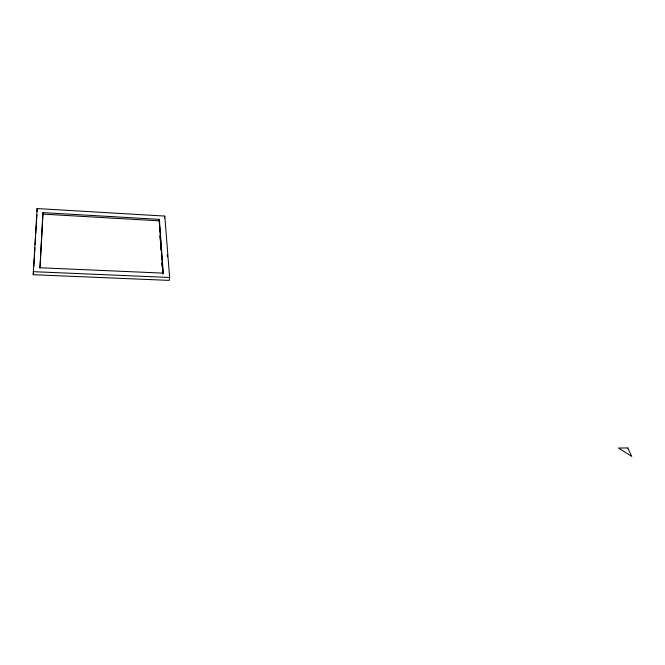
<?xml version="1.0" encoding="UTF-8"?>
<svg xmlns="http://www.w3.org/2000/svg" width="665" height="665" viewBox="0 0 665 665"><rect width="100%" height="100%" fill="white"/><g stroke="black" fill="none" stroke-linecap="round" stroke-linejoin="round"><path stroke-width="1" d="M33.25 274.712L37.099 208.569L164.787 216.083L169.625 277.471L169.234 280.389L33.25 274.712L33.566 269.541M37.082 211.578L37.099 208.569M42.926 214.878L42.951 212.625L159.376 219.367L163.282 273.132L39.958 267.754L42.951 212.625M40 268.253L42.934 214.13L159.209 220.822L163.025 273.564M33.757 266.432L34.256 258.153M34.38 256.083L34.888 247.804M35.07 244.695L35.578 236.416M35.769 233.315L36.267 225.036M36.392 222.966L36.899 214.687M159.126 221.545L159.376 219.367M164.554 218.012L164.787 216.083M33.25 271.669L169.625 277.471M167.239 254.803L167.397 256.848M159.5 226.715L159.8 230.855M160.174 236.025L160.465 240.165M160.839 245.335L161.138 249.466M161.512 254.645L161.811 258.776M162.11 262.916L162.484 268.086M159.334 226.408L159.708 231.578M160.007 235.718L160.381 240.888M160.681 245.028L161.055 250.198M161.346 254.338L161.72 259.508M161.944 262.609L162.318 267.779M162.617 271.918L162.767 273.988M627.81 447.977L618.541 448.011L631.75 456.431L627.81 447.977"/></g></svg>
